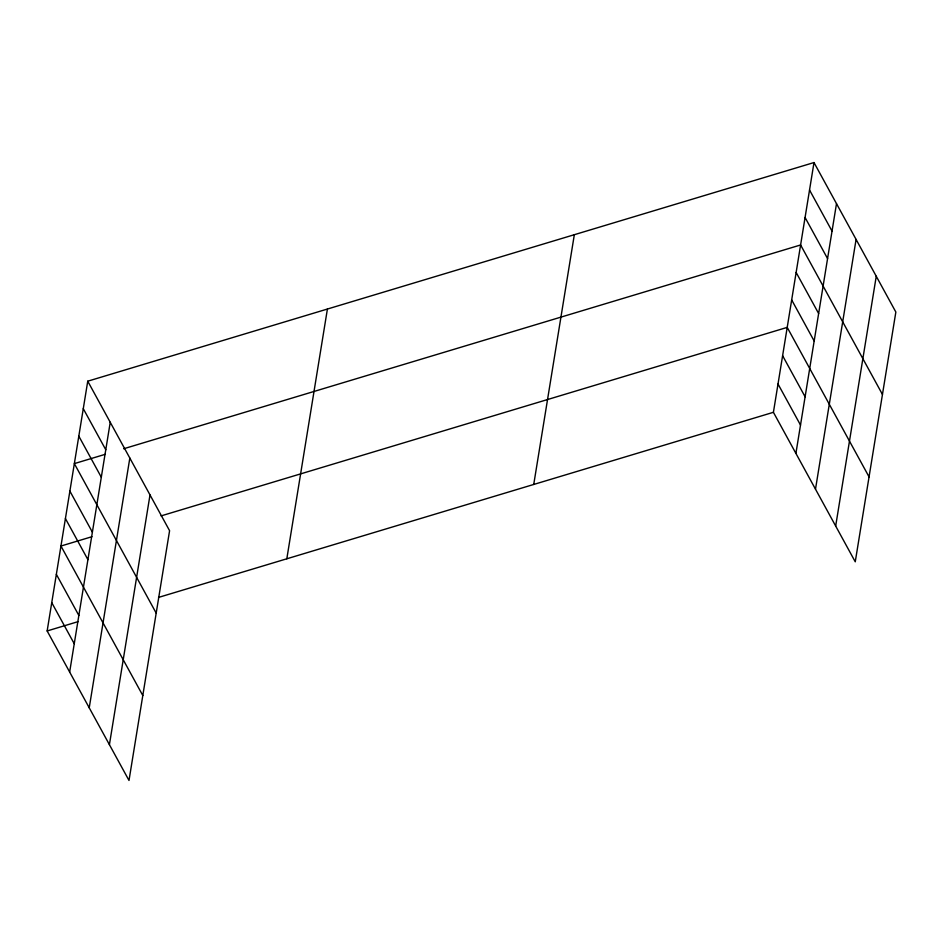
<?xml version="1.0" encoding="UTF-8"?>
<svg xmlns="http://www.w3.org/2000/svg" width="943" height="943" viewBox="0 0 943 943"><rect width="100%" height="100%" fill="white"/><g stroke="black" fill="none" stroke-linecap="round" stroke-linejoin="round"><path stroke-width="1.41" d="M87.746 381.196L169.587 530.697L129.002 780.45L47.15 630.95L87.746 381.196L813.998 162.55L895.85 312.05L855.254 561.804L773.413 412.303L813.998 162.55M69.652 672.041L110.237 422.287M89.231 707.816L129.828 458.062M109.412 744.675L150.008 494.922M286.813 558.798L327.41 309.045M533.738 484.454L574.334 234.701M795.904 453.406L836.5 203.653M815.495 489.169L856.091 239.428M835.675 526.029L876.259 276.275M105.368 454.278L74.344 463.614L156.196 613.115M123.686 448.762L800.607 244.968L882.459 394.469M91.966 536.697L60.953 546.032L142.806 695.533M161.053 515.904L787.216 327.386L869.057 476.887M47.15 630.95L78.163 621.614M158.518 597.414L773.413 412.303M809.542 190.026L832.032 231.118M805.074 217.503L827.565 258.594M796.14 272.444L818.642 313.536M791.672 299.921L814.174 341.012M782.607 355.7L805.11 396.791M778.01 384.001L800.513 425.093M83.279 408.673L105.781 449.764M78.811 436.137L101.314 477.241M69.876 491.091L92.379 532.182M65.421 518.556L87.911 559.659M56.356 574.334L78.847 615.437M51.747 602.648L74.249 643.739"/></g></svg>
